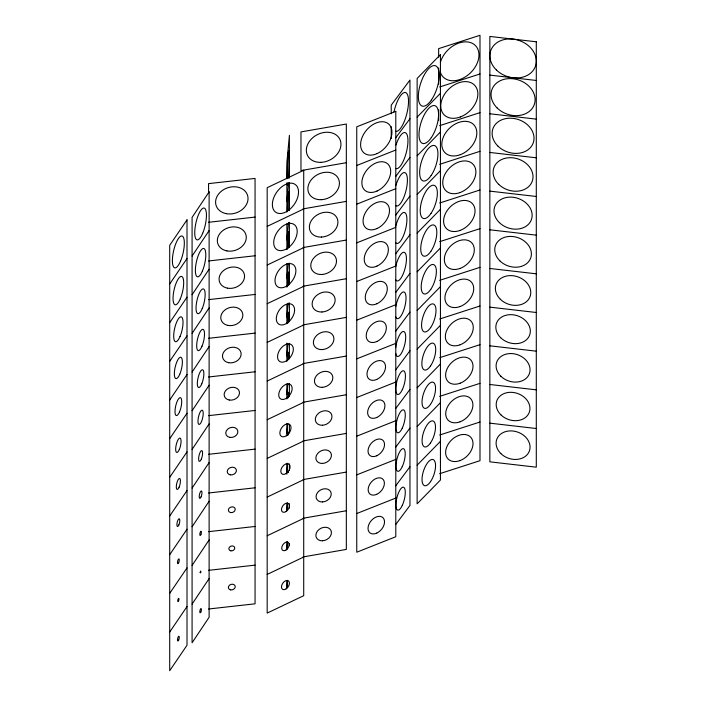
<?xml version="1.0" encoding="UTF-8"?>
<svg xmlns="http://www.w3.org/2000/svg" width="706" height="706" viewBox="0 0 706 706"><rect width="100%" height="100%" fill="white"/><g stroke="black" fill="none" stroke-linecap="round" stroke-linejoin="round"><path stroke-width="1.06" d="M288.551 396.948L288.401 392.271L287.863 398.14M288.595 359.442L288.401 352.276L287.774 360.06M287.995 435.17L288.33 432.01L288.498 434.464M286.865 201.281L288.586 182.713M288.992 178.344L289.398 173.976M286.865 239.952L288.48 222.478M286.865 278.623L288.286 263.338M286.865 317.294L288.18 303.095M286.865 355.965L287.977 343.954M286.865 394.645L287.88 383.72M286.865 433.316L287.774 423.485M286.865 471.987L287.677 463.251M287.571 503.007L286.865 510.659L286.865 503.14M287.571 541.678L286.865 549.33L286.865 541.811M287.571 580.358L286.865 588.001L286.865 580.482M288.127 472.561L288.313 471.414L288.41 471.855M192.085 256.057L209.117 230.544M192.085 294.729L209.117 269.215M192.085 333.4L209.117 307.887M192.085 372.071L209.117 346.558M192.085 410.742L209.117 385.229M192.085 449.413L209.117 423.9M192.085 488.084L209.117 462.571M192.085 526.755L209.117 501.242M192.085 565.427L209.117 539.913M192.085 604.098L209.117 578.585M169.705 283.98L187.011 258.528M169.705 322.651L187.011 297.2M169.705 361.322L187.011 335.871M169.705 400.002L187.011 374.542M169.705 438.673L187.011 413.213M169.705 477.344L187.011 451.884M169.705 516.015L187.011 490.564M169.705 554.687L187.011 529.235M169.705 593.358L187.011 567.906M169.705 632.029L187.011 606.578M395.748 137.767L409.965 118.714M395.748 176.438L409.965 157.385M395.748 215.109L409.965 196.056M395.748 253.781L409.965 234.727M395.748 292.452L409.965 273.399M395.748 331.123L409.965 312.078M395.748 369.794L409.965 350.75M395.748 408.465L409.965 389.421M395.748 447.136L409.965 428.092M395.748 485.816L409.965 466.763M395.748 524.487L409.965 505.434L409.965 80.043L391.23 105.159L391.23 113.754M417.131 117.117L440.438 93.316M417.131 155.788L440.438 131.987M417.131 194.459L440.438 170.658M417.131 233.13L440.438 209.329M417.131 271.81L440.438 248M417.131 310.481L440.438 286.671M417.131 349.152L440.438 325.342M417.131 387.823L440.438 364.014M417.131 426.495L440.438 402.685M417.131 465.166L440.438 441.356M267.177 226.37L303.712 208.967M267.177 265.041L303.712 247.638M267.177 303.712L303.712 286.309M267.177 342.384L303.712 324.981M267.177 381.055L303.712 363.652M267.177 419.726L303.712 402.323M267.177 458.406L303.712 440.994M267.177 497.077L303.712 479.665M267.177 535.748L303.712 518.345M267.177 574.419L303.712 557.016M356.751 165.495L395.792 150.016M356.751 204.166L395.792 188.687M356.751 242.838L395.792 227.358M356.751 281.509L395.792 266.03M356.751 320.18L395.792 304.701M356.751 358.851L395.792 343.372M356.751 397.522L395.792 382.043M356.751 436.193L395.792 420.714M356.751 474.864L395.792 459.385M356.751 513.536L395.792 498.057M439.679 86.97L479.992 73.971M439.679 125.642L479.992 112.642M439.679 164.313L479.992 151.313M439.679 202.993L479.992 189.985M439.679 241.664L479.992 228.656M439.679 280.335L479.992 267.327M439.679 319.006L479.992 305.998M439.679 357.677L479.992 344.678M439.679 396.348L479.992 383.349M439.679 435.02L479.992 422.02M439.679 473.691L479.992 460.691L479.992 35.3L438.647 48.635L438.647 57.23M346.328 162.707L300.968 170.578L300.968 131.907L346.328 124.035L346.328 549.427L303.13 556.919M303.13 208.87L346.328 201.378M303.13 247.541L346.328 240.049M303.13 286.212L346.328 278.72M303.13 324.884L346.328 317.391M303.13 363.564L346.328 356.062M303.13 402.235L346.328 394.733M303.13 440.906L346.328 433.405M303.13 479.577L346.328 472.076M303.13 518.248L346.328 510.756M208.561 222.293L255.06 217.095M208.561 260.964L255.06 255.766M208.561 299.635L255.06 294.446M208.561 338.306L255.06 333.117M208.561 376.978L255.06 371.788M208.561 415.649L255.06 410.46M208.561 454.32L255.06 449.131M208.561 492.991L255.06 487.802M208.561 531.662L255.06 526.473M208.561 570.333L255.06 565.144M208.561 609.004L255.06 603.815L255.06 178.424L208.561 183.622L208.561 193.285M489.849 75.11L536.295 80.466M489.849 113.781L536.295 119.137M489.849 152.452L536.295 157.809M489.849 191.132L536.295 196.48M489.849 229.803L536.295 235.151M489.849 268.474L536.295 273.822M489.849 307.145L536.295 312.493M489.849 345.816L536.295 351.173M489.849 384.488L536.295 389.844M489.849 423.159L536.295 428.516M438.647 67.97L438.647 84.085M438.647 109.862L438.647 120.611M391.23 126.639L391.23 138.455M289.398 177.197L289.398 135.305L286.865 162.609L286.865 178.724M289.398 182.572L289.398 210.503M289.398 222.319L289.398 247.021M289.398 263.135L289.398 284.624M289.398 302.883L289.398 321.142M289.398 343.698L289.398 358.745M289.398 383.446L289.398 396.34M289.398 424.271L289.398 432.866M289.398 464.018L289.398 470.461M289.398 503.757L289.398 508.055M289.398 543.505L289.398 545.659M286.865 183.022L286.865 212.021M286.865 223.837L286.865 249.624M286.865 263.585L286.865 287.218M286.865 304.41L286.865 323.745M286.865 343.081L286.865 361.34M286.865 383.896L286.865 398.934M286.865 423.644L286.865 435.461M286.865 463.392L286.865 474.132M440.42 62.34A22.521 16.053 -44.1 0 1 470.69 42.634A22.521 16.053 -44.1 0 1 470.69 72.639A22.521 16.053 -44.1 0 1 440.42 72.453M393.974 111.875A20.006 6.46 -76 0 1 405.156 92.468A20.006 6.46 -76 0 1 406.912 113.331A20.006 6.46 -76 0 1 395.607 131.307M395.969 145.039A18.568 6.001 -76 0 1 405.968 133.063A18.568 6.001 -76 0 1 405.968 153.758A18.568 6.001 -76 0 1 395.969 168.584M395.784 185.802A17.2 5.56 -76 0 1 405.412 172.899A17.2 5.56 -76 0 1 405.412 192.764A17.2 5.56 -76 0 1 395.784 205.667M395.704 226.308A15.92 5.145 -76 0 1 404.9 212.682A15.92 5.145 -76 0 1 404.9 231.692A15.92 5.145 -76 0 1 395.704 242.705M395.713 266.577A14.755 4.766 -76 0 1 404.432 252.404A14.755 4.766 -76 0 1 404.432 270.566A14.755 4.766 -76 0 1 395.713 279.761M395.775 306.616A13.723 4.43 -76 0 1 404.026 292.01A13.723 4.43 -76 0 1 404.026 309.396A13.723 4.43 -76 0 1 395.775 316.906M395.704 347.634A12.867 4.157 -76 0 1 403.541 331.449A12.867 4.157 -76 0 1 403.541 348.596A12.867 4.157 -76 0 1 395.704 353.415M287.21 178.283A17.323 0.759 -88.2 0 1 288.013 155.514A17.323 0.759 -88.2 0 1 289.028 155.108A17.323 0.759 -88.2 0 1 288.472 177.771M288.048 183.278A17.323 0.759 -88.2 0 1 287.271 182.783M287.351 210.653A15.638 0.68 -88.2 0 1 288.586 191.344A15.638 0.68 -88.2 0 1 288.719 209.62M287.439 248.936A13.988 0.609 -88.2 0 1 288.542 231.665A13.988 0.609 -88.2 0 1 288.657 248.009M287.545 286.009A12.381 0.538 -88.2 0 1 288.489 271.942A12.381 0.538 -88.2 0 1 288.639 285.136M287.642 323.366A10.837 0.477 -88.2 0 1 288.445 312.158A10.837 0.477 -88.2 0 1 288.613 322.589M200.16 572.575C201.307 574.313 200.883 568.233 200.16 572.575M209.117 191.873L192.085 217.386L192.085 642.778L209.117 617.256L209.117 191.873M187.011 219.857L169.705 245.309L169.705 670.7L187.011 645.249L187.011 219.857M440.438 54.644L417.131 78.445L417.131 503.837L440.438 480.027L440.438 54.644M303.712 170.296L267.177 187.699L267.177 613.09L303.712 595.688L303.712 170.296M395.792 111.345L356.751 126.824L356.751 552.216L395.792 536.736L395.792 111.345M536.295 41.795L489.849 36.438L489.849 461.83L536.295 467.187L536.295 41.795M496.38 69.965A23.677 18.965 19.1 0 0 535.395 66.346A23.677 18.965 19.1 0 0 507.446 39.042A23.677 18.965 19.1 0 0 496.38 69.965M497.227 108.053A22.477 18.003 19.1 0 0 534.265 104.62A22.477 18.003 19.1 0 0 507.729 78.701A22.477 18.003 19.1 0 0 497.227 108.053M498.012 146.186A21.365 17.103 19.1 0 0 533.215 142.921A21.365 17.103 19.1 0 0 507.993 118.29A21.365 17.103 19.1 0 0 498.012 146.186M498.727 184.363A20.35 16.291 19.1 0 0 532.253 181.257A20.35 16.291 19.1 0 0 508.232 157.791A20.35 16.291 19.1 0 0 498.727 184.363M499.363 222.593A19.45 15.567 19.1 0 0 531.406 219.628A19.45 15.567 19.1 0 0 508.452 197.203A19.45 15.567 19.1 0 0 499.363 222.593M499.901 260.893A18.674 14.958 19.1 0 0 530.683 258.043A18.674 14.958 19.1 0 0 508.629 236.501A18.674 14.958 19.1 0 0 499.901 260.893M500.342 299.265A18.056 14.455 19.1 0 0 530.091 296.502A18.056 14.455 19.1 0 0 508.779 275.684A18.056 14.455 19.1 0 0 500.342 299.265M500.669 337.715A17.597 14.094 19.1 0 0 529.668 335.023A17.597 14.094 19.1 0 0 508.894 314.735A17.597 14.094 19.1 0 0 500.669 337.715M500.863 376.245A17.315 13.864 19.1 0 0 529.403 373.598A17.315 13.864 19.1 0 0 508.955 353.635A17.315 13.864 19.1 0 0 500.863 376.245M500.925 414.872A17.226 13.793 19.1 0 0 529.315 412.242A17.226 13.793 19.1 0 0 508.982 392.386A17.226 13.793 19.1 0 0 500.925 414.872M500.863 453.587A17.315 13.864 19.1 0 0 529.403 450.949A17.315 13.864 19.1 0 0 508.955 430.978A17.315 13.864 19.1 0 0 500.863 453.587M460.347 116.967A21.251 15.153 -44.1 0 0 474.847 85.47A21.251 15.153 -44.1 0 0 442.759 97.481A21.251 15.153 -44.1 0 0 460.347 116.967M460.286 154.693A20.068 14.305 -44.1 0 0 473.982 124.953A20.068 14.305 -44.1 0 0 443.686 136.293A20.068 14.305 -44.1 0 0 460.286 154.693M460.241 192.5A18.983 13.529 -44.1 0 0 473.188 164.366A18.983 13.529 -44.1 0 0 444.533 175.097A18.983 13.529 -44.1 0 0 460.241 192.5M460.188 230.394A18.012 12.84 -44.1 0 0 472.482 203.699A18.012 12.84 -44.1 0 0 445.283 213.883A18.012 12.84 -44.1 0 0 460.188 230.394M460.153 268.395A17.182 12.249 -44.1 0 0 471.873 242.935A17.182 12.249 -44.1 0 0 445.936 252.651A17.182 12.249 -44.1 0 0 460.153 268.395M460.118 306.528A16.503 11.764 -44.1 0 0 471.379 282.073A16.503 11.764 -44.1 0 0 446.466 291.401A16.503 11.764 -44.1 0 0 460.118 306.528M460.091 344.802A16 11.402 -44.1 0 0 471.008 321.089A16 11.402 -44.1 0 0 446.854 330.134A16 11.402 -44.1 0 0 460.091 344.802M460.074 383.226A15.691 11.181 -44.1 0 0 470.787 359.972A15.691 11.181 -44.1 0 0 447.092 368.841A15.691 11.181 -44.1 0 0 460.074 383.226M460.074 421.809A15.585 11.111 -44.1 0 0 470.708 398.714A15.585 11.111 -44.1 0 0 447.18 407.521A15.585 11.111 -44.1 0 0 460.074 421.809M460.074 460.568A15.691 11.181 -44.1 0 0 470.787 437.314A15.691 11.181 -44.1 0 0 447.092 446.183A15.691 11.181 -44.1 0 0 460.074 460.568M431.49 99.846A21.206 8.516 -71.9 0 0 436.167 66.099A21.206 8.516 -71.9 0 0 418.702 91.692A21.206 8.516 -71.9 0 0 431.49 99.846M431.313 137.626A19.856 7.978 -71.9 0 0 435.69 106.032A19.856 7.978 -71.9 0 0 419.346 129.992A19.856 7.978 -71.9 0 0 431.313 137.626M431.154 175.459A18.585 7.466 -71.9 0 0 435.249 145.895A18.585 7.466 -71.9 0 0 419.955 168.319A18.585 7.466 -71.9 0 0 431.154 175.459M431.004 213.362A17.403 6.989 -71.9 0 0 434.843 185.66A17.403 6.989 -71.9 0 0 420.511 206.664A17.403 6.989 -71.9 0 0 431.004 213.362M430.863 251.327A16.344 6.566 -71.9 0 0 434.472 225.329A16.344 6.566 -71.9 0 0 421.014 245.044A16.344 6.566 -71.9 0 0 430.863 251.327M430.748 289.389A15.417 6.195 -71.9 0 0 434.146 264.856A15.417 6.195 -71.9 0 0 421.456 283.468A15.417 6.195 -71.9 0 0 430.748 289.389M430.651 327.566A14.658 5.886 -71.9 0 0 433.881 304.242A14.658 5.886 -71.9 0 0 421.817 321.927A14.658 5.886 -71.9 0 0 430.651 327.566M430.581 365.867A14.094 5.666 -71.9 0 0 433.687 343.443A14.094 5.666 -71.9 0 0 422.091 360.448A14.094 5.666 -71.9 0 0 430.581 365.867M430.536 404.3A13.741 5.524 -71.9 0 0 433.563 382.44A13.741 5.524 -71.9 0 0 422.25 399.022A13.741 5.524 -71.9 0 0 430.536 404.3M430.519 442.9A13.617 5.471 -71.9 0 0 433.519 421.217A13.617 5.471 -71.9 0 0 422.312 437.658A13.617 5.471 -71.9 0 0 430.519 442.9M430.536 481.651A13.741 5.524 -71.9 0 0 433.563 459.782A13.741 5.524 -71.9 0 0 422.25 476.365A13.741 5.524 -71.9 0 0 430.536 481.651M402.323 389.641A12.214 3.945 -76 0 0 403.647 370.809A12.214 3.945 -76 0 0 395.828 387.462A12.214 3.945 -76 0 0 402.323 389.641M402.27 428.083A11.808 3.812 -76 0 0 403.541 409.877A11.808 3.812 -76 0 0 395.987 425.974A11.808 3.812 -76 0 0 402.27 428.083M402.243 466.675A11.667 3.768 -76 0 0 403.505 448.681A11.667 3.768 -76 0 0 396.04 464.592A11.667 3.768 -76 0 0 402.243 466.675M402.27 505.425A11.808 3.812 -76 0 0 403.541 487.219A11.808 3.812 -76 0 0 395.987 503.316A11.808 3.812 -76 0 0 402.27 505.425M377.145 153.564A19 12.787 -49.9 0 0 389.385 124.733A19 12.787 -49.9 0 0 362.293 136.955A19 12.787 -49.9 0 0 377.145 153.564M377.075 191.026A17.482 11.773 -49.9 0 0 388.335 164.498A17.482 11.773 -49.9 0 0 363.413 175.75A17.482 11.773 -49.9 0 0 377.075 191.026M377.004 228.541A16.026 10.784 -49.9 0 0 387.329 204.219A16.026 10.784 -49.9 0 0 364.481 214.536A16.026 10.784 -49.9 0 0 377.004 228.541M376.942 266.109A14.641 9.858 -49.9 0 0 386.376 243.888A14.641 9.858 -49.9 0 0 365.505 253.313A14.641 9.858 -49.9 0 0 376.942 266.109M376.88 303.756A13.361 8.993 -49.9 0 0 385.494 283.477A13.361 8.993 -49.9 0 0 366.44 292.081A13.361 8.993 -49.9 0 0 376.88 303.756M376.836 341.519A12.214 8.225 -49.9 0 0 384.699 322.977A12.214 8.225 -49.9 0 0 367.288 330.84A12.214 8.225 -49.9 0 0 376.836 341.519M376.783 379.413A11.243 7.563 -49.9 0 0 384.029 362.354A11.243 7.563 -49.9 0 0 368.002 369.582A11.243 7.563 -49.9 0 0 376.783 379.413M376.757 417.484A10.493 7.06 -49.9 0 0 383.517 401.564A10.493 7.06 -49.9 0 0 368.558 408.315A10.493 7.06 -49.9 0 0 376.757 417.484M376.73 455.776A10.016 6.742 -49.9 0 0 383.181 440.579A10.016 6.742 -49.9 0 0 368.911 447.022A10.016 6.742 -49.9 0 0 376.73 455.776M376.722 494.315A9.849 6.628 -49.9 0 0 383.067 479.365A9.849 6.628 -49.9 0 0 369.026 485.71A9.849 6.628 -49.9 0 0 376.722 494.315M376.73 533.118A10.016 6.742 -49.9 0 0 383.181 517.922A10.016 6.742 -49.9 0 0 368.911 524.364A10.016 6.742 -49.9 0 0 376.73 533.118M321.115 162.345A18.082 14.138 -27.5 0 0 339.745 139.073A18.082 14.138 -27.5 0 0 310.075 140.485A18.082 14.138 -27.5 0 0 321.115 162.345M321.336 199.683A16.476 12.884 -27.5 0 0 338.315 178.477A16.476 12.884 -27.5 0 0 311.275 179.765A16.476 12.884 -27.5 0 0 321.336 199.683M321.557 237.057A14.923 11.667 -27.5 0 0 336.93 217.863A14.923 11.667 -27.5 0 0 312.449 219.028A14.923 11.667 -27.5 0 0 321.557 237.057M321.768 274.484A13.423 10.493 -27.5 0 0 335.597 257.213A13.423 10.493 -27.5 0 0 313.57 258.264A13.423 10.493 -27.5 0 0 321.768 274.484M321.962 311.99A12.011 9.39 -27.5 0 0 334.344 296.529A12.011 9.39 -27.5 0 0 314.629 297.464A12.011 9.39 -27.5 0 0 321.962 311.99M322.148 349.585A10.722 8.384 -27.5 0 0 333.197 335.782A10.722 8.384 -27.5 0 0 315.6 336.621A10.722 8.384 -27.5 0 0 322.148 349.585M322.307 387.32A9.602 7.501 -27.5 0 0 332.191 374.965A9.602 7.501 -27.5 0 0 316.438 375.716A9.602 7.501 -27.5 0 0 322.307 387.32M322.43 425.25A8.71 6.813 -27.5 0 0 331.396 414.043A8.71 6.813 -27.5 0 0 317.109 414.722A8.71 6.813 -27.5 0 0 322.43 425.25M322.51 463.436A8.128 6.354 -27.5 0 0 330.885 452.978A8.128 6.354 -27.5 0 0 317.55 453.614A8.128 6.354 -27.5 0 0 322.51 463.436M322.536 501.94A7.925 6.195 -27.5 0 0 330.699 491.747A7.925 6.195 -27.5 0 0 317.7 492.364A7.925 6.195 -27.5 0 0 322.536 501.94M322.51 540.787A8.128 6.354 -27.5 0 0 330.885 530.321A8.128 6.354 -27.5 0 0 317.55 530.956A8.128 6.354 -27.5 0 0 322.51 540.787M287.51 211.023A16.962 10.678 -55 0 0 295.602 184.769A16.962 10.678 -55 0 0 273.231 199.207A16.962 10.678 -55 0 0 287.51 211.023M287.298 248.406A15.232 9.593 -55 0 0 294.57 224.817A15.232 9.593 -55 0 0 274.466 237.79A15.232 9.593 -55 0 0 287.298 248.406M287.095 285.806A13.538 8.525 -55 0 0 293.546 264.847A13.538 8.525 -55 0 0 275.693 276.373A13.538 8.525 -55 0 0 287.095 285.806M286.892 323.224A11.87 7.475 -55 0 0 292.549 304.86A11.87 7.475 -55 0 0 276.893 314.964A11.87 7.475 -55 0 0 286.892 323.224M286.689 360.687A10.246 6.451 -55 0 0 291.578 344.828A10.246 6.451 -55 0 0 278.067 353.547A10.246 6.451 -55 0 0 286.689 360.687M286.504 398.202A8.693 5.471 -55 0 0 290.651 384.735A8.693 5.471 -55 0 0 279.179 392.139A8.693 5.471 -55 0 0 286.504 398.202M286.327 435.796A7.263 4.571 -55 0 0 289.795 424.553A7.263 4.571 -55 0 0 280.211 430.739A7.263 4.571 -55 0 0 286.327 435.796M286.177 473.549A6.036 3.804 -55 0 0 289.063 464.204A6.036 3.804 -55 0 0 281.094 469.349A6.036 3.804 -55 0 0 286.177 473.549M286.071 511.568A5.163 3.248 -55 0 0 288.533 503.581A5.163 3.248 -55 0 0 281.729 507.976A5.163 3.248 -55 0 0 286.071 511.568M286.036 550A4.836 3.045 -55 0 0 288.339 542.508A4.836 3.045 -55 0 0 281.959 546.629A4.836 3.045 -55 0 0 286.036 550M286.071 588.919A5.163 3.248 -55 0 0 288.533 580.923A5.163 3.248 -55 0 0 281.729 585.318A5.163 3.248 -55 0 0 286.071 588.919M226.388 213.68A16.529 13.246 -18.5 0 0 247.762 196.127A16.529 13.246 -18.5 0 0 221.278 191.273A16.529 13.246 -18.5 0 0 226.388 213.68M226.97 250.921A14.755 11.825 -18.5 0 0 246.05 235.248A14.755 11.825 -18.5 0 0 222.408 230.915A14.755 11.825 -18.5 0 0 226.97 250.921M227.553 288.172A12.99 10.414 -18.5 0 0 244.347 274.369A12.99 10.414 -18.5 0 0 223.528 270.557A12.99 10.414 -18.5 0 0 227.553 288.172M228.126 325.44A11.243 9.01 -18.5 0 0 242.661 313.49A11.243 9.01 -18.5 0 0 224.649 310.19A11.243 9.01 -18.5 0 0 228.126 325.44M228.691 362.716A9.513 7.625 -18.5 0 0 240.993 352.612A9.513 7.625 -18.5 0 0 225.744 349.814A9.513 7.625 -18.5 0 0 228.691 362.716M229.247 400.02A7.819 6.266 -18.5 0 0 239.36 391.715A7.819 6.266 -18.5 0 0 226.829 389.421A7.819 6.266 -18.5 0 0 229.247 400.02M229.777 437.376A6.186 4.96 -18.5 0 0 237.781 430.801A6.186 4.96 -18.5 0 0 227.861 428.983A6.186 4.96 -18.5 0 0 229.777 437.376M230.271 474.838A4.686 3.759 -18.5 0 0 236.333 469.861A4.686 3.759 -18.5 0 0 228.823 468.484A4.686 3.759 -18.5 0 0 230.271 474.838M230.668 512.547A3.495 2.798 -18.5 0 0 235.177 508.841A3.495 2.798 -18.5 0 0 229.582 507.817A3.495 2.798 -18.5 0 0 230.668 512.547M230.827 550.812A2.992 2.4 -18.5 0 0 234.692 547.635A2.992 2.4 -18.5 0 0 229.9 546.762A2.992 2.4 -18.5 0 0 230.827 550.812M230.668 589.889A3.495 2.798 -18.5 0 0 235.177 586.183A3.495 2.798 -18.5 0 0 229.582 585.159A3.495 2.798 -18.5 0 0 230.668 589.889M202.693 233.254A16.3 4.783 -77.5 0 0 204.29 208.094A16.3 4.783 -77.5 0 0 194.812 230.535A16.3 4.783 -77.5 0 0 202.693 233.254M202.463 270.901A14.499 4.254 -77.5 0 0 203.884 248.521A14.499 4.254 -77.5 0 0 195.447 268.483A14.499 4.254 -77.5 0 0 202.463 270.901M202.234 308.548A12.699 3.733 -77.5 0 0 203.478 288.939A12.699 3.733 -77.5 0 0 196.091 306.43A12.699 3.733 -77.5 0 0 202.234 308.548M202.004 346.196A10.908 3.203 -77.5 0 0 203.072 329.367A10.908 3.203 -77.5 0 0 196.727 344.378A10.908 3.203 -77.5 0 0 202.004 346.196M201.766 383.843A9.116 2.674 -77.5 0 0 202.666 369.776A9.116 2.674 -77.5 0 0 197.362 382.325A9.116 2.674 -77.5 0 0 201.766 383.843M201.537 421.5A7.325 2.153 -77.5 0 0 202.26 410.186A7.325 2.153 -77.5 0 0 197.998 420.273A7.325 2.153 -77.5 0 0 201.537 421.5M201.316 459.156A5.551 1.633 -77.5 0 0 201.854 450.587A5.551 1.633 -77.5 0 0 198.624 458.229A5.551 1.633 -77.5 0 0 201.316 459.156M201.086 496.839A3.812 1.121 -77.5 0 0 201.466 490.952A3.812 1.121 -77.5 0 0 199.242 496.203A3.812 1.121 -77.5 0 0 201.086 496.839M200.883 534.583A2.18 0.644 -77.5 0 0 201.095 531.212A2.18 0.644 -77.5 0 0 199.824 534.213A2.18 0.644 -77.5 0 0 200.883 534.583M200.883 611.925A2.18 0.644 -77.5 0 0 201.095 608.554A2.18 0.644 -77.5 0 0 199.824 611.564A2.18 0.644 -77.5 0 0 200.883 611.925M180.489 261.246A16.335 4.871 -77.2 0 0 182.122 236.033A16.335 4.871 -77.2 0 0 172.467 258.484A16.335 4.871 -77.2 0 0 180.489 261.246M180.259 298.894A14.544 4.342 -77.2 0 0 181.707 276.452A14.544 4.342 -77.2 0 0 173.111 296.441A14.544 4.342 -77.2 0 0 180.259 298.894M180.021 336.541A12.752 3.804 -77.2 0 0 181.292 316.862A12.752 3.804 -77.2 0 0 173.755 334.388A12.752 3.804 -77.2 0 0 180.021 336.541M179.792 374.189A10.961 3.274 -77.2 0 0 180.886 357.271A10.961 3.274 -77.2 0 0 174.4 372.344A10.961 3.274 -77.2 0 0 179.792 374.189M179.553 411.845A9.178 2.736 -77.2 0 0 180.471 397.681A9.178 2.736 -77.2 0 0 175.044 410.301A9.178 2.736 -77.2 0 0 179.553 411.845M179.324 449.51A7.413 2.215 -77.2 0 0 180.065 438.073A7.413 2.215 -77.2 0 0 175.688 448.257A7.413 2.215 -77.2 0 0 179.324 449.51M179.095 487.184A5.666 1.694 -77.2 0 0 179.668 478.439A5.666 1.694 -77.2 0 0 176.315 486.231A5.666 1.694 -77.2 0 0 179.095 487.184M178.874 524.893A3.971 1.183 -77.2 0 0 179.271 518.76A3.971 1.183 -77.2 0 0 176.924 524.223A3.971 1.183 -77.2 0 0 178.874 524.893M178.68 562.691A2.445 0.732 -77.2 0 0 178.927 558.914A2.445 0.732 -77.2 0 0 177.48 562.276A2.445 0.732 -77.2 0 0 178.68 562.691M178.574 600.912A1.65 0.494 -77.2 0 0 178.742 598.361A1.65 0.494 -77.2 0 0 177.762 600.63A1.65 0.494 -77.2 0 0 178.574 600.912M178.68 640.033A2.445 0.732 -77.2 0 0 178.927 636.256A2.445 0.732 -77.2 0 0 177.48 639.618A2.445 0.732 -77.2 0 0 178.68 640.033"/></g></svg>
